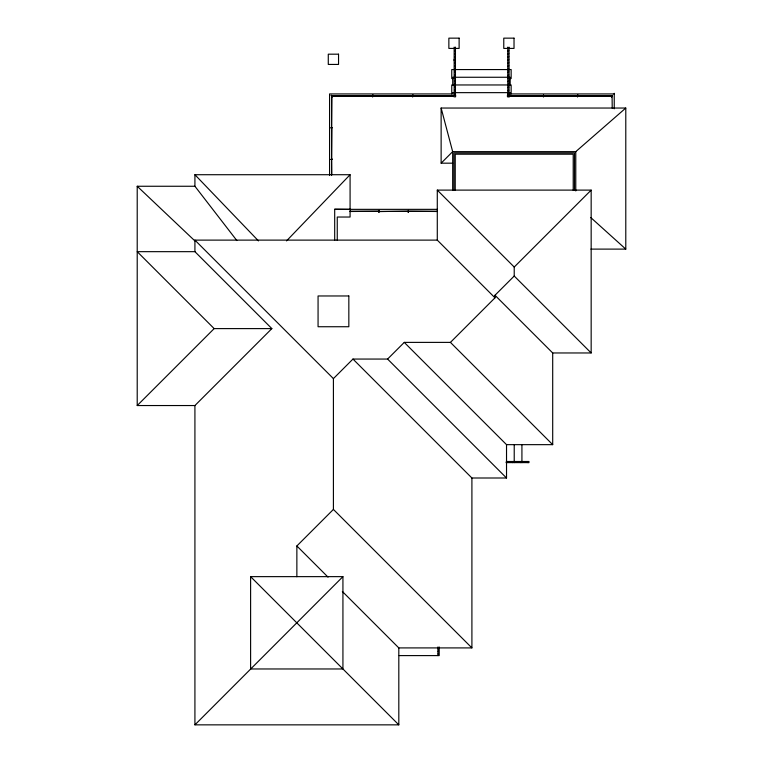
<?xml version="1.0" encoding="UTF-8"?>
<svg xmlns="http://www.w3.org/2000/svg" width="763" height="763" viewBox="0 0 763 763"><rect width="100%" height="100%" fill="white"/><g stroke="black" fill="none" stroke-linecap="round" stroke-linejoin="round"><path stroke-width="1.14" d="M454.157 60.582L454.157 59.409M286.535 240.898L350.083 174.717L194.918 174.717L194.918 186.258L236.835 240.536M271.857 328.605L194.918 405.544L137.216 405.544L214.155 328.605L271.857 328.605L194.918 251.666L137.216 251.666L214.155 328.605M452.669 163.177L441.128 163.177L452.669 151.637L575.779 151.637L625.784 108.041L625.784 249.11L590.934 249.11M342.358 591.459L398.811 647.911L471.906 647.911L333.412 509.417L333.412 378.61L352.964 359.058L387.594 359.058L506.527 478L506.527 444.657L404.266 342.387L387.594 359.058M514.224 276.025L494.987 295.262L552.698 352.964L591.163 352.964L514.224 276.025L514.224 267.05L591.163 190.111L437.285 190.111L437.285 240.116L494.987 297.828L450.428 342.387L404.266 342.387M296.864 576.742L296.864 545.965L333.412 509.417M398.811 647.911L398.811 724.85L194.918 724.85L342.93 576.637L250.607 576.637L250.607 668.97L342.93 668.97L342.93 576.637M454.557 50.568L455.044 50.568M454.557 53.61L455.044 54.097L454.557 53.524M455.044 59.705L454.519 60.182L455.044 59.619M454.557 65.799L455.044 66.276L454.557 65.704M455.044 71.884L454.557 72.371L455.044 71.798M455.044 74.936L454.557 75.413L455.044 74.841M455.044 77.979L454.557 78.455L455.044 77.893M453.031 78.541L451.753 78.541L451.753 69.567L511.143 69.567L511.143 78.541L509.856 78.541M455.044 81.021L454.557 81.507L455.044 80.935M454.557 84.064L455.044 84.55L454.557 83.978M454.557 87.116L455.044 87.116M454.557 93.2L455.044 93.2M509.856 93.935L614.244 93.935M612.098 96.815L612.222 108.203M441.128 163.177L441.128 108.041L625.784 108.041M137.216 405.544L137.216 186.258L194.918 186.258M334.69 209.348L437.342 209.348M350.083 211.265L378.448 211.265L350.083 211.504M437.285 211.265L408.92 211.265L437.285 211.504M194.918 251.666L194.918 240.116L437.285 240.116M506.527 444.657L552.698 444.657L552.698 352.964M506.27 461.491L528.978 461.491L528.978 462.607L506.012 462.607M514.176 461.806L514.176 462.292M521.825 461.806L521.825 462.292M352.964 359.058L471.906 478L506.527 478M399.24 655.598L439.202 655.598L439.202 646.967M350.083 209.348L334.69 209.176L334.69 240.355M590.696 217.493L625.784 249.11M137.216 186.258L194.823 240.841M437.285 190.111L514.224 267.05M450.428 342.387L552.698 444.657M194.918 240.116L333.412 378.61M296.864 545.965L328.042 577.133M250.607 576.637L398.811 724.85M194.918 174.717L258.466 240.898M441.128 108.041L452.669 151.637L452.669 190.502M614.244 93.305L614.244 108.804M591.163 190.111L591.163 352.964M575.779 151.637L575.779 190.95M574.491 190.311L574.491 152.924L453.956 152.924L453.956 190.311M573.213 190.34L573.213 154.202L455.234 154.202L455.234 190.34M528.33 461.491L528.33 462.607M527.204 461.491L527.204 462.607M521.921 444.743L521.921 462.607M520.299 461.968L520.299 462.607M514.224 444.743L514.224 462.607M512.602 461.968L512.602 462.607M511.143 93.935L511.143 84.96L451.753 84.96L451.753 93.935M510.18 85.113L510.18 77.263L452.717 77.263L452.717 85.113M510.18 93.935L510.18 92.647L452.717 92.647L452.717 93.935L329.568 93.935L329.568 175.509M509.055 47.125L509.055 96.815M508.644 47.525L508.644 48.002L508.158 47.525M507.767 47.125L507.767 95.489M494.987 295.262L494.987 297.828M471.906 478L471.906 647.911M455.444 47.125L455.444 95.051M455.044 47.525L455.044 48.002L454.557 47.525M455.044 50.482L455.044 51.045L454.557 50.482M455.044 87.03L455.044 87.592L454.557 87.03M455.044 93.115L455.044 93.687L454.557 93.115M454.157 47.125L454.157 95.051M438.248 648.55L438.248 649.027M438.248 651.116L438.248 651.592M438.248 653.681L438.248 654.158M437.924 646.967L437.924 655.598M350.083 174.717L350.083 217.035L337.256 217.035L337.256 240.355M331.714 175.004L331.581 159.906L331.581 175.004M194.918 405.544L194.918 724.85M372.21 95.957L332.248 96.081L372.21 95.957M612.384 95.432L611.649 96.872L612.384 95.432M331.247 95.318L332.124 96.815L331.247 95.318M459.126 38.15L448.863 38.15L448.863 48.412L459.126 48.412L459.126 38.15M514.024 38.15L503.771 38.15L503.771 48.412L514.024 48.412L514.024 38.15M508.644 50.568L508.158 51.045L508.644 50.568M508.644 53.61L508.158 54.097L508.644 53.61M338.543 54.183L328.281 54.183L328.281 64.435L338.543 64.435L338.543 54.183M455.044 56.662L454.557 57.139L455.044 56.662M508.644 56.662L508.158 57.139L508.644 56.662M508.644 59.705L508.158 60.182L508.644 59.705M455.044 62.747L454.557 63.234L455.044 62.661M508.644 62.747L508.158 63.234L508.644 62.747M508.644 65.799L508.158 66.276L508.644 65.799M455.044 68.842L454.557 69.319L455.044 68.842M508.644 68.842L508.158 69.319L508.644 68.842M508.644 71.884L508.158 72.371L508.644 71.884M508.644 74.936L508.158 75.413L508.644 74.936M508.644 77.979L508.158 78.455L508.644 77.979M508.644 81.021L508.158 81.507L508.644 81.021M508.635 84.064L508.148 84.55L508.635 84.064M508.644 87.116L508.158 87.592L508.644 87.116M455.044 90.158L454.557 90.644L455.044 90.072M508.644 90.158L508.158 90.644L508.644 90.158M508.644 93.2L508.158 93.687L508.644 93.2M372.907 95.051L372.706 96.815L372.907 95.051M412.936 95.051L412.735 96.815L412.936 95.051M455.597 95.051L453.995 95.051L453.995 96.815L455.597 96.815L455.597 95.051M509.207 95.051L507.443 95.051L507.443 96.815L509.207 96.815L509.207 95.051M543.571 95.051L543.37 96.815L543.571 95.051M577.839 95.051L577.639 96.815L577.839 95.051M412.239 95.957L373.412 96.081L412.239 95.957M453.394 95.957L413.441 96.081L453.394 95.957M542.875 95.957L509.655 96.081L542.875 95.957M577.143 95.957L544.076 96.081L577.143 95.957M611.564 95.957L578.344 96.081L611.564 95.957M331.714 96.815L331.581 127.163L331.714 96.815M332.248 127.659L330.932 127.86L332.248 127.659M331.714 128.365L331.581 158.704L331.714 128.365M332.248 159.2L330.932 159.4L332.248 159.2M379.125 210.464L378.925 212.314L379.125 210.464M408.434 210.464L408.234 212.314L408.434 210.464M407.757 211.265L379.612 211.504L407.757 211.265M348.834 295.968L318.066 295.968L318.066 326.736L348.834 326.736L348.834 295.968M509.093 461.806L508.683 462.292L509.093 461.806M511.658 461.806L511.248 462.292L511.658 461.806M516.742 461.806L516.332 462.292L516.742 461.806M519.26 461.806L518.85 462.292L519.26 461.806M524.429 461.806L524.019 462.292L524.429 461.806"/></g></svg>
